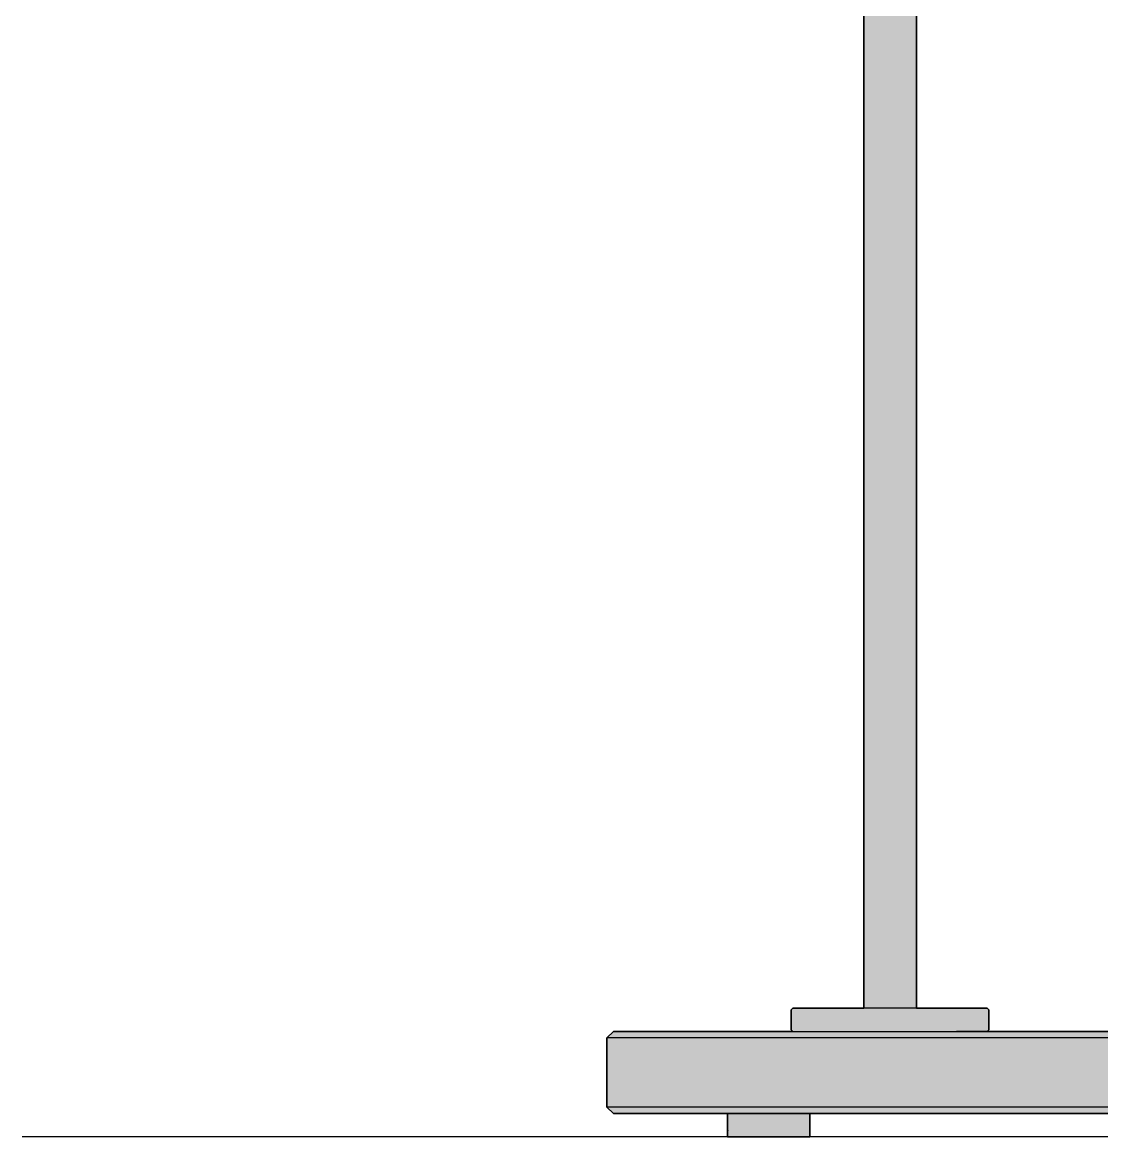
# Model space of a CAD drawing. Header units: millimetres. Extents: x 0 to 1263, y 0 to 1538.
# Drawn here: x 0 to 327.9, y 0 to 338.5 of the extents above; entities that cross this region are included whole.
import ezdxf

# ---------------------------------------------------------------- set-up
doc = ezdxf.new("R2010")
doc.units = ezdxf.units.MM
doc.layers.add('Blocks', color=7, linetype='Continuous')
doc.layers.add('Blocks$Fill', color=7, linetype='Continuous', true_color=0xffffff)
for name, color, linetype, lineweight, true_color in [('Blocks$Inner', 7, 'Continuous', 25, 0x007f00), ('Blocks$Outline', 7, 'Continuous', 35, 0xff3f3f), ('Groud', 7, 'Continuous', 25, 0x243775)]:
    doc.layers.add(name, color=color, linetype=linetype, lineweight=lineweight, true_color=true_color)

# ---------------------------------------------------------------- blocks, each defined once
blk = doc.blocks.new('Captain Flint Floor Lamp Side')
at = {"layer": 'Blocks$Fill'}
blk.add_hatch(color=256, dxfattribs=at).paths.add_polyline_path([(373.61, 1538), (255.61, 1538), (255.61, 787), (255.61, 39), (234.11, 39), (233.61, 38.5), (233.61, 35.5), (233.61, 32.5), (234.11, 32), (223.18, 32), (220.54, 32), (217.97, 32), (215.48, 32), (213.05, 32), (210.7, 32), (208.43, 32), (206.24, 32), (204.12, 32), (202.09, 32), (200.14, 32), (198.27, 32), (196.48, 32), (194.78, 32), (193.17, 32), (191.64, 32), (190.2, 32), (188.85, 32), (187.59, 32), (186.41, 32), (185.33, 32), (184.35, 32), (183.45, 32), (182.65, 32), (181.94, 32), (181.32, 32), (180.8, 32), (180.37, 32), (180.04, 32), (179.8, 32), (179.66, 32), (179.61, 32), (177.61, 30), (177.61, 9), (179.61, 7), (179.66, 7), (179.8, 7), (180.04, 7), (180.37, 7), (180.8, 7), (181.32, 7), (181.94, 7), (182.65, 7), (183.45, 7), (184.35, 7), (185.33, 7), (186.41, 7), (187.59, 7), (188.85, 7), (190.2, 7), (191.64, 7), (193.17, 7), (194.78, 7), (196.48, 7), (198.27, 7), (200.14, 7), (202.09, 7), (204.12, 7), (206.24, 7), (208.43, 7), (208.61, 7), (208.64, 7), (208.7, 7), (208.8, 7), (208.93, 7), (209.09, 7), (209.28, 7), (209.51, 7), (209.77, 7), (210.06, 7), (210.38, 7), (210.74, 7), (211.13, 7), (211.55, 7), (212, 7), (212.48, 7), (212.99, 7), (213.54, 7), (214.11, 7), (214.28, 7), (214.28, 2), (214.29, 2), (214.31, 2), (214.33, 2), (214.33, 1.9), (214.31, 1.9), (214.29, 1.9), (214.28, 1.9), (214.28, 0), (214.29, 0), (214.31, 0), (214.34, 0), (214.37, 0), (214.41, 0), (214.46, 0), (214.52, 0), (214.58, 0), (214.65, 0), (214.73, 0), (214.81, 0), (214.91, 0), (215.01, 0), (215.11, 0), (215.23, 0), (215.35, 0), (215.48, 0), (215.61, 0), (215.75, 0), (215.9, 0), (216.05, 0), (216.22, 0), (216.38, 0), (216.56, 0), (216.74, 0), (216.92, 0), (217.11, 0), (217.31, 0), (217.51, 0), (217.72, 0), (217.94, 0), (218.16, 0), (218.38, 0), (218.61, 0), (218.85, 0), (219.09, 0), (219.33, 0), (219.58, 0), (219.83, 0), (220.09, 0), (220.35, 0), (220.61, 0), (220.88, 0), (221.16, 0), (221.43, 0), (221.71, 0), (221.99, 0), (222.28, 0), (222.56, 0), (222.85, 0), (223.15, 0), (223.44, 0), (223.74, 0), (224.04, 0), (224.34, 0), (224.64, 0), (224.94, 0), (225.25, 0), (225.55, 0), (225.86, 0), (226.16, 0), (226.47, 0), (226.78, 0), (227.08, 0), (227.39, 0), (227.7, 0), (228, 0), (228.31, 0), (228.61, 0), (228.91, 0), (229.21, 0), (229.51, 0), (229.81, 0), (230.11, 0), (230.4, 0), (230.7, 0), (230.99, 0), (231.27, 0), (231.56, 0), (231.84, 0), (232.12, 0), (232.4, 0), (232.67, 0), (232.94, 0), (233.19, 0), (233.46, 0), (233.72, 0), (233.97, 0), (234.22, 0), (234.47, 0), (234.71, 0), (234.94, 0), (235.17, 0), (235.4, 0), (235.61, 0), (235.83, 0), (236.04, 0), (236.24, 0), (236.44, 0), (236.63, 0), (236.82, 0), (237, 0), (237.17, 0), (237.34, 0), (237.5, 0), (237.65, 0), (237.8, 0), (237.94, 0), (238.08, 0), (238.2, 0), (238.32, 0), (238.44, 0), (238.55, 0), (238.65, 0), (238.74, 0), (238.82, 0), (238.9, 0), (238.97, 0), (239.04, 0), (239.09, 0), (239.14, 0), (239.18, 0), (239.22, 0), (239.24, 0), (239.26, 0), (239.27, 0), (239.28, 0.95), (239.27, 1.9), (239.26, 1.9), (239.24, 1.9), (239.23, 1.9), (239.23, 2), (239.24, 2), (239.26, 2), (239.27, 2), (239.28, 4.5), (239.28, 7), (239.64, 7), (240.87, 7), (242.1, 7), (243.35, 7), (244.61, 7), (245.88, 7), (247.17, 7), (248.46, 7), (249.76, 7), (251.07, 7), (252.39, 7), (253.71, 7), (255.04, 7), (256.38, 7), (257.72, 7), (259.06, 7), (260.41, 7), (261.76, 7), (263.11, 7), (264.46, 7), (265.81, 7), (267.16, 7), (268.5, 7), (269.85, 7), (271.18, 7), (272.52, 7), (273.85, 7), (275.17, 7), (276.49, 7), (277.8, 7), (279.1, 7), (280.39, 7), (281.67, 7), (282.94, 7), (284.19, 7), (285.44, 7), (286.67, 7), (287.89, 7), (289.09, 7), (290.28, 7), (291.46, 7), (292.61, 7), (293.75, 7), (294.87, 7), (295.97, 7), (297.05, 7), (298.11, 7), (299.15, 7), (300.17, 7), (301.17, 7), (302.15, 7), (303.1, 7), (304.02, 7), (304.93, 7), (305.81, 7), (306.66, 7), (307.49, 7), (308.29, 7), (309.06, 7), (309.81, 7), (310.53, 7), (311.22, 7), (311.88, 7), (312.51, 7), (313.11, 7), (313.69, 7), (314.23, 7), (314.74, 7), (315.22, 7), (315.68, 7), (316.1, 7), (316.48, 7), (316.84, 7), (317.16, 7), (317.45, 7), (317.71, 7), (317.94, 7), (318.13, 7), (318.29, 7), (318.42, 7), (318.52, 7), (318.58, 7), (318.61, 7), (322.12, 7), (325.99, 7), (329.86, 7), (333.73, 7), (337.61, 7), (341.49, 7), (345.36, 7), (349.23, 7), (353.1, 7), (356.95, 7), (360.79, 7), (364.62, 7), (367.45, 7), (367.45, 2), (367.46, 2), (367.48, 2), (367.5, 2), (367.5, 1.9), (367.48, 1.9), (367.46, 1.9), (367.45, 1.9), (367.45, 0), (367.46, 0), (367.48, 0), (367.51, 0), (367.54, 0), (367.58, 0), (367.63, 0), (367.69, 0), (367.75, 0), (367.82, 0), (367.9, 0), (367.98, 0), (368.08, 0), (368.18, 0), (368.28, 0), (368.4, 0), (368.52, 0), (368.65, 0), (368.78, 0), (368.92, 0), (369.07, 0), (369.23, 0), (369.39, 0), (369.55, 0), (369.73, 0), (369.91, 0), (370.09, 0), (370.28, 0), (370.48, 0), (370.68, 0), (370.89, 0), (371.11, 0), (371.33, 0), (371.55, 0), (371.78, 0), (372.02, 0), (372.26, 0), (372.5, 0), (372.75, 0), (373, 0), (373.26, 0), (373.53, 0), (373.79, 0), (374.05, 0), (374.33, 0), (374.6, 0), (374.88, 0), (375.16, 0), (375.45, 0), (375.74, 0), (376.03, 0), (376.32, 0), (376.61, 0), (376.91, 0), (377.21, 0), (377.51, 0), (377.81, 0), (378.11, 0), (378.42, 0), (378.72, 0), (379.03, 0), (379.33, 0), (379.64, 0), (379.95, 0), (380.25, 0), (380.56, 0), (380.87, 0), (381.17, 0), (381.48, 0), (381.78, 0), (382.08, 0), (382.39, 0), (382.69, 0), (382.98, 0), (383.28, 0), (383.58, 0), (383.87, 0), (384.16, 0), (384.45, 0), (384.73, 0), (385.01, 0), (385.29, 0), (385.57, 0), (385.84, 0), (386.11, 0), (386.37, 0), (386.63, 0), (386.89, 0), (387.14, 0), (387.39, 0), (387.64, 0), (387.88, 0), (388.11, 0), (388.34, 0), (388.57, 0), (388.79, 0), (389, 0), (389.21, 0), (389.41, 0), (389.61, 0), (389.8, 0), (389.99, 0), (390.17, 0), (390.34, 0), (390.51, 0), (390.67, 0), (390.82, 0), (390.97, 0), (391.11, 0), (391.25, 0), (391.37, 0), (391.5, 0), (391.61, 0), (391.72, 0), (391.82, 0), (391.91, 0), (391.99, 0), (392.07, 0), (392.14, 0), (392.21, 0), (392.26, 0), (392.31, 0), (392.35, 0), (392.39, 0), (392.41, 0), (392.43, 0), (392.44, 0), (392.45, 0.95), (392.44, 1.9), (392.43, 1.9), (392.41, 1.9), (392.4, 1.9), (392.4, 2), (392.41, 2), (392.43, 2), (392.44, 2), (392.45, 4.5), (392.45, 7), (394.47, 7), (398.08, 7), (401.64, 7), (405.16, 7), (408.65, 7), (412.09, 7), (415.49, 7), (418.84, 7), (422.14, 7), (425.39, 7), (428.59, 7), (431.73, 7), (434.82, 7), (437.85, 7), (440.81, 7), (443.72, 7), (446.56, 7), (449.33, 7), (452.04, 7), (454.68, 7), (457.25, 7), (459.75, 7), (462.11, 7), (462.11, 2), (462.13, 2), (462.15, 2), (462.15, 2), (462.16, 1.9), (462.15, 1.9), (462.13, 1.9), (462.11, 1.9), (462.11, 0), (462.13, 0), (462.15, 0), (462.17, 0), (462.21, 0), (462.25, 0), (462.3, 0), (462.35, 0), (462.42, 0), (462.49, 0), (462.56, 0), (462.65, 0), (462.74, 0), (462.84, 0), (462.95, 0), (463.06, 0), (463.18, 0), (463.31, 0), (463.45, 0), (463.59, 0), (463.74, 0), (463.89, 0), (464.05, 0), (464.22, 0), (464.39, 0), (464.57, 0), (464.76, 0), (464.95, 0), (465.15, 0), (465.35, 0), (465.56, 0), (465.77, 0), (465.99, 0), (466.22, 0), (466.45, 0), (466.68, 0), (466.92, 0), (467.17, 0), (467.41, 0), (467.67, 0), (467.92, 0), (468.19, 0), (468.45, 0), (468.72, 0), (468.99, 0), (469.27, 0), (469.55, 0), (469.83, 0), (470.11, 0), (470.4, 0), (470.69, 0), (470.98, 0), (471.28, 0), (471.57, 0), (471.87, 0), (472.17, 0), (472.47, 0), (472.78, 0), (473.08, 0), (473.39, 0), (473.69, 0), (474, 0), (474.3, 0), (474.61, 0), (474.92, 0), (475.22, 0), (475.53, 0), (475.84, 0), (476.14, 0), (476.45, 0), (476.75, 0), (477.05, 0), (477.35, 0), (477.65, 0), (477.95, 0), (478.24, 0), (478.53, 0), (478.82, 0), (479.11, 0), (479.39, 0), (479.68, 0), (479.96, 0), (480.23, 0), (480.5, 0), (480.77, 0), (481.03, 0), (481.3, 0), (481.56, 0), (481.81, 0), (482.06, 0), (482.3, 0), (482.54, 0), (482.78, 0), (483.01, 0), (483.23, 0), (483.45, 0), (483.66, 0), (483.87, 0), (484.08, 0), (484.27, 0), (484.47, 0), (484.65, 0), (484.83, 0), (485, 0), (485.17, 0), (485.33, 0), (485.49, 0), (485.64, 0), (485.78, 0), (485.91, 0), (486.04, 0), (486.16, 0), (486.27, 0), (486.38, 0), (486.48, 0), (486.57, 0), (486.66, 0), (486.74, 0), (486.81, 0), (486.87, 0), (486.93, 0), (486.98, 0), (487.02, 0), (487.05, 0), (487.08, 0), (487.1, 0), (487.11, 0), (487.11, 0.95), (487.11, 1.9), (487.1, 1.9), (487.08, 1.9), (487.06, 1.9), (487.06, 2), (487.08, 2), (487.1, 2), (487.11, 2), (487.11, 4.5), (487.11, 7), (487.64, 7), (488.81, 7), (489.89, 7), (490.88, 7), (491.77, 7), (492.58, 7), (493.29, 7), (493.9, 7), (494.42, 7), (494.85, 7), (495.18, 7), (495.42, 7), (495.56, 7), (495.61, 7), (497.61, 9), (497.61, 19.5), (497.61, 30), (495.61, 32), (495.56, 32), (495.42, 32), (495.18, 32), (494.85, 32), (494.42, 32), (493.9, 32), (493.29, 32), (492.58, 32), (491.77, 32), (490.88, 32), (489.89, 32), (488.81, 32), (487.64, 32), (486.38, 32), (485.02, 32), (483.58, 32), (482.06, 32), (480.44, 32), (478.74, 32), (476.95, 32), (475.09, 32), (473.13, 32), (471.1, 32), (468.98, 32), (466.79, 32), (464.52, 32), (462.17, 32), (459.75, 32), (457.25, 32), (454.68, 32), (452.04, 32), (449.33, 32), (446.56, 32), (443.72, 32), (440.81, 32), (437.85, 32), (434.82, 32), (431.73, 32), (428.59, 32), (425.39, 32), (422.14, 32), (418.84, 32), (415.49, 32), (412.09, 32), (408.65, 32), (405.16, 32), (401.64, 32), (398.08, 32), (394.47, 32), (390.84, 32), (387.17, 32), (383.48, 32), (379.75, 32), (376, 32), (372.23, 32), (368.44, 32), (364.62, 32), (360.79, 32), (356.95, 32), (353.1, 32), (349.23, 32), (345.36, 32), (341.49, 32), (337.61, 32), (333.73, 32), (329.86, 32), (325.99, 32), (322.12, 32), (318.27, 32), (314.43, 32), (310.6, 32), (306.79, 32), (302.99, 32), (299.22, 32), (295.47, 32), (293.11, 32), (293.61, 32.5), (293.61, 38.5), (293.11, 39), (293.1, 39), (271.61, 39), (271.61, 1522), (373.61, 1522), (402.25, 1522), (306.94, 1363.38), (306.84, 1363.14), (306.8, 1362.88), (306.83, 1362.62), (306.92, 1362.38), (307.08, 1362.17), (307.28, 1362.01), (307.52, 1361.9), (307.77, 1361.86), (307.79, 1361.86), (307.81, 1361.86), (307.86, 1361.86), (307.95, 1361.86), (308.07, 1361.86), (308.23, 1361.86), (308.42, 1361.86), (308.64, 1361.86), (308.91, 1361.86), (309.2, 1361.86), (309.53, 1361.86), (309.9, 1361.86), (310.3, 1361.86), (310.74, 1361.86), (311.21, 1361.86), (311.71, 1361.86), (312.25, 1361.86), (312.82, 1361.86), (313.42, 1361.86), (314.06, 1361.86), (314.73, 1361.86), (315.44, 1361.86), (316.17, 1361.86), (316.94, 1361.86), (317.74, 1361.86), (318.58, 1361.86), (319.44, 1361.86), (320.34, 1361.86), (321.27, 1361.86), (322.22, 1361.86), (323.21, 1361.86), (324.23, 1361.86), (325.28, 1361.86), (326.36, 1361.86), (327.46, 1361.86), (328.6, 1361.86), (329.76, 1361.86), (330.95, 1361.86), (332.17, 1361.86), (333.41, 1361.86), (334.69, 1361.86), (335.98, 1361.86), (337.31, 1361.86), (338.66, 1361.86), (340.03, 1361.86), (341.43, 1361.86), (342.85, 1361.86), (344.29, 1361.86), (345.76, 1361.86), (347.25, 1361.86), (348.76, 1361.86), (350.3, 1361.86), (351.85, 1361.86), (353.42, 1361.86), (355.02, 1361.86), (356.63, 1361.86), (358.26, 1361.86), (359.91, 1361.86), (361.58, 1361.86), (363.82, 1361.86), (366.09, 1361.86), (368.38, 1361.86), (370.7, 1361.86), (373.05, 1361.86), (375.42, 1361.86), (377.81, 1361.86), (380.22, 1361.86), (382.65, 1361.86), (385.09, 1361.86), (387.56, 1361.86), (390.03, 1361.86), (392.52, 1361.86), (395.02, 1361.86), (397.53, 1361.86), (400.05, 1361.86), (402.57, 1361.86), (405.1, 1361.86), (407.63, 1361.86), (410.17, 1361.86), (412.7, 1361.86), (415.24, 1361.86), (417.77, 1361.86), (420.3, 1361.86), (422.82, 1361.86), (425.34, 1361.86), (427.84, 1361.86), (430.34, 1361.86), (432.83, 1361.86), (435.3, 1361.86), (437.76, 1361.86), (440.2, 1361.86), (442.62, 1361.86), (445.03, 1361.86), (447.41, 1361.86), (449.78, 1361.86), (452.12, 1361.86), (454.43, 1361.86), (456.72, 1361.86), (458.98, 1361.86), (460.64, 1361.86), (462.85, 1361.86), (465.03, 1361.86), (467.18, 1361.86), (469.29, 1361.86), (471.37, 1361.86), (473.41, 1361.86), (475.42, 1361.86), (477.38, 1361.86), (479.31, 1361.86), (481.19, 1361.86), (483.03, 1361.86), (484.83, 1361.86), (486.59, 1361.86), (488.29, 1361.86), (489.96, 1361.86), (491.57, 1361.86), (493.14, 1361.86), (494.65, 1361.86), (496.12, 1361.86), (497.54, 1361.86), (498.9, 1361.86), (500.21, 1361.86), (501.47, 1361.86), (502.67, 1361.86), (503.82, 1361.86), (504.91, 1361.86), (505.94, 1361.86), (506.92, 1361.86), (507.84, 1361.86), (508.7, 1361.86), (509.51, 1361.86), (510.25, 1361.86), (510.93, 1361.86), (511.56, 1361.86), (512.12, 1361.86), (512.62, 1361.86), (513.06, 1361.86), (513.44, 1361.86), (513.76, 1361.86), (514.02, 1361.86), (514.21, 1361.86), (514.35, 1361.86), (514.42, 1361.86), (514.68, 1361.89), (514.93, 1362), (515.14, 1362.16), (515.29, 1362.37), (515.39, 1362.61), (515.42, 1362.87), (515.39, 1363.13), (515.28, 1363.38), (466.52, 1444.52), (419.97, 1522), (550.61, 1522), (550.61, 1522.04), (550.61, 1522.15), (550.61, 1522.34), (550.61, 1522.61), (550.61, 1522.94), (550.61, 1523.35), (550.61, 1523.82), (550.61, 1524.34), (550.61, 1524.92), (550.61, 1525.56), (550.61, 1526.23), (550.61, 1526.94), (550.61, 1527.68), (550.61, 1528.44), (550.61, 1529.22), (550.61, 1530), (550.61, 1530.78), (550.61, 1531.56), (550.61, 1532.32), (550.61, 1533.06), (550.61, 1533.77), (550.61, 1534.44), (550.61, 1535.08), (550.61, 1535.66), (550.61, 1536.18), (550.61, 1536.65), (550.61, 1537.06), (550.61, 1537.39), (550.61, 1537.66), (550.61, 1537.85), (550.61, 1537.96), (550.61, 1538)], flags=0)
at = {"layer": 'Blocks$Inner'}
for p, q in [((271.61, 39), (271.61, 1522)), ((255.61, 787), (255.61, 39)), ((177.61, 30), (179.61, 32)), ((179.61, 32), (179.66, 32)), ((179.66, 32), (179.8, 32)), ((179.8, 32), (180.04, 32)), ((180.04, 32), (180.37, 32)), ((180.37, 32), (180.8, 32)), ((180.8, 32), (181.32, 32)), ((181.32, 32), (181.94, 32)), ((181.94, 32), (182.65, 32)), ((182.65, 32), (183.45, 32)), ((183.45, 32), (184.35, 32)), ((184.35, 32), (185.33, 32)), ((185.33, 32), (186.41, 32)), ((186.41, 32), (187.59, 32)), ((187.59, 32), (188.85, 32)), ((188.85, 32), (190.2, 32)), ((190.2, 32), (191.64, 32)), ((191.64, 32), (193.17, 32)), ((193.17, 32), (194.78, 32)), ((194.78, 32), (196.48, 32)), ((196.48, 32), (198.27, 32)), ((198.27, 32), (200.14, 32)), ((200.14, 32), (202.09, 32)), ((202.09, 32), (204.12, 32)), ((204.12, 32), (206.24, 32)), ((206.24, 32), (208.43, 32)), ((208.43, 32), (210.7, 32)), ((210.7, 32), (213.05, 32)), ((213.05, 32), (215.48, 32)), ((215.48, 32), (217.97, 32)), ((217.97, 32), (220.54, 32)), ((220.54, 32), (223.18, 32)), ((234.11, 32), (234.12, 32)), ((234.12, 32), (234.15, 32)), ((234.15, 32), (234.19, 32)), ((234.19, 32), (234.25, 32)), ((234.25, 32), (234.33, 32)), ((234.33, 32), (234.43, 32)), ((234.43, 32), (234.55, 32)), ((234.55, 32), (234.68, 32)), ((234.68, 32), (234.83, 32)), ((234.83, 32), (235, 32)), ((235, 32), (235.18, 32)), ((235.18, 32), (235.38, 32)), ((235.38, 32), (235.6, 32)), ((235.6, 32), (235.84, 32)), ((235.84, 32), (236.09, 32)), ((236.09, 32), (236.36, 32)), ((236.36, 32), (236.64, 32)), ((236.64, 32), (236.94, 32)), ((236.94, 32), (237.26, 32)), ((237.26, 32), (237.59, 32)), ((237.59, 32), (237.94, 32)), ((237.94, 32), (238.31, 32)), ((238.31, 32), (238.69, 32)), ((238.69, 32), (239.08, 32)), ((239.08, 32), (239.49, 32)), ((239.49, 32), (239.92, 32)), ((239.92, 32), (240.36, 32)), ((240.36, 32), (240.81, 32)), ((240.81, 32), (241.27, 32)), ((241.27, 32), (241.75, 32)), ((241.75, 32), (242.25, 32)), ((242.25, 32), (242.75, 32)), ((242.75, 32), (243.27, 32)), ((243.27, 32), (243.41, 32)), ((289.19, 32), (288.91, 32)), ((288.91, 32), (289, 32)), ((289, 32), (289.1, 32)), ((289.1, 32), (289.19, 32)), ((289.29, 32), (289.19, 32)), ((289.19, 32), (289.28, 32)), ((289.28, 32), (289.63, 32)), ((289.38, 32), (289.29, 32)), ((289.47, 32), (289.38, 32)), ((289.55, 32), (289.47, 32)), ((289.64, 32), (289.55, 32)), ((289.63, 32), (289.96, 32)), ((289.72, 32), (289.64, 32)), ((289.8, 32), (289.72, 32)), ((289.88, 32), (289.8, 32)), ((289.95, 32), (289.88, 32)), ((290.03, 32), (289.95, 32)), ((289.96, 32), (290.28, 32)), ((290.09, 32), (290.03, 32)), ((290.16, 32), (290.09, 32)), ((290.22, 32), (290.16, 32)), ((290.27, 32), (290.22, 32)), ((290.33, 32), (290.27, 32)), ((290.28, 32), (290.57, 32)), ((290.38, 32), (290.33, 32)), ((290.42, 32), (290.38, 32)), ((290.46, 32), (290.42, 32)), ((290.49, 32), (290.46, 32)), ((290.53, 32), (290.49, 32)), ((290.55, 32), (290.53, 32)), ((290.57, 32), (290.55, 32)), ((290.59, 32), (290.57, 32)), ((290.57, 32), (290.58, 32)), ((290.58, 32), (290.87, 32)), ((290.6, 32), (290.59, 32)), ((290.61, 32), (290.6, 32)), ((291.75, 32), (290.61, 32)), ((290.61, 32), (290.61, 32)), ((290.87, 32), (291.13, 32)), ((291.13, 32), (291.39, 32)), ((291.39, 32), (291.62, 32)), ((291.62, 32), (291.84, 32)), ((295.47, 32), (291.75, 32)), ((291.84, 32), (292.04, 32)), ((292.04, 32), (292.23, 32)), ((292.23, 32), (292.39, 32)), ((292.39, 32), (292.54, 32)), ((292.54, 32), (292.68, 32)), ((292.68, 32), (292.79, 32)), ((292.79, 32), (292.89, 32)), ((292.89, 32), (292.97, 32)), ((292.97, 32), (293.03, 32)), ((293.03, 32), (293.08, 32)), ((293.08, 32), (293.1, 32)), ((293.1, 32), (293.11, 32)), ((299.22, 32), (295.47, 32)), ((302.99, 32), (299.22, 32)), ((306.79, 32), (302.99, 32)), ((310.6, 32), (306.79, 32)), ((314.43, 32), (310.6, 32)), ((318.27, 32), (314.43, 32)), ((322.12, 32), (318.27, 32)), ((325.99, 32), (322.12, 32)), ((329.86, 32), (325.99, 32)), ((177.61, 30), (177.61, 9)), ((497.61, 30), (177.61, 30)), ((177.61, 9), (179.61, 7)), ((179.61, 7), (179.66, 7)), ((179.66, 7), (179.8, 7)), ((179.8, 7), (180.04, 7)), ((180.04, 7), (180.37, 7)), ((180.37, 7), (180.8, 7)), ((180.8, 7), (181.32, 7)), ((181.32, 7), (181.94, 7)), ((181.94, 7), (182.65, 7)), ((182.65, 7), (183.45, 7)), ((183.45, 7), (184.35, 7)), ((184.35, 7), (185.33, 7)), ((185.33, 7), (186.41, 7)), ((186.41, 7), (187.59, 7)), ((187.59, 7), (188.85, 7)), ((188.85, 7), (190.2, 7)), ((190.2, 7), (191.64, 7)), ((191.64, 7), (193.17, 7)), ((193.17, 7), (194.78, 7)), ((194.78, 7), (196.48, 7)), ((196.48, 7), (198.27, 7)), ((198.27, 7), (200.14, 7)), ((200.14, 7), (202.09, 7)), ((202.09, 7), (204.12, 7)), ((204.12, 7), (206.24, 7)), ((206.24, 7), (208.43, 7)), ((208.43, 7), (208.61, 7)), ((208.61, 7), (208.64, 7)), ((208.64, 7), (208.7, 7)), ((208.7, 7), (208.8, 7)), ((208.8, 7), (208.93, 7)), ((208.93, 7), (209.09, 7)), ((209.09, 7), (209.28, 7)), ((209.28, 7), (209.51, 7)), ((209.51, 7), (209.77, 7)), ((209.77, 7), (210.06, 7)), ((210.06, 7), (210.38, 7)), ((210.38, 7), (210.74, 7)), ((210.74, 7), (211.13, 7)), ((211.13, 7), (211.55, 7)), ((211.55, 7), (212, 7)), ((212, 7), (212.48, 7)), ((212.48, 7), (212.99, 7)), ((212.99, 7), (213.54, 7)), ((213.54, 7), (214.11, 7)), ((214.11, 7), (214.71, 7)), ((214.29, 7), (214.28, 7)), ((214.28, 7), (214.28, 7)), ((214.28, 7), (214.28, 2)), ((214.31, 7), (214.29, 7)), ((214.34, 7), (214.31, 7)), ((214.37, 7), (214.34, 7)), ((214.41, 7), (214.37, 7)), ((214.46, 7), (214.41, 7)), ((214.52, 7), (214.46, 7)), ((214.58, 7), (214.52, 7)), ((214.65, 7), (214.58, 7)), ((214.73, 7), (214.65, 7)), ((214.71, 7), (215.34, 7)), ((214.81, 7), (214.73, 7)), ((214.91, 7), (214.81, 7)), ((215.01, 7), (214.91, 7)), ((215.11, 7), (215.01, 7)), ((215.23, 7), (215.11, 7)), ((215.35, 7), (215.23, 7)), ((215.34, 7), (215.51, 7)), ((215.48, 7), (215.35, 7)), ((215.61, 7), (215.48, 7)), ((215.51, 7), (216.18, 7)), ((215.75, 7), (215.61, 7)), ((215.9, 7), (215.75, 7)), ((216.05, 7), (215.9, 7)), ((216.22, 7), (216.05, 7)), ((216.18, 7), (216.88, 7)), ((216.38, 7), (216.22, 7)), ((216.56, 7), (216.38, 7)), ((216.74, 7), (216.56, 7)), ((216.92, 7), (216.74, 7)), ((216.88, 7), (217.6, 7)), ((217.11, 7), (216.92, 7)), ((217.31, 7), (217.11, 7)), ((217.51, 7), (217.31, 7)), ((217.72, 7), (217.51, 7)), ((217.6, 7), (218.36, 7)), ((217.94, 7), (217.72, 7)), ((218.16, 7), (217.94, 7)), ((218.38, 7), (218.16, 7)), ((218.36, 7), (219.14, 7)), ((218.61, 7), (218.38, 7)), ((218.85, 7), (218.61, 7)), ((219.09, 7), (218.85, 7)), ((219.33, 7), (219.09, 7)), ((219.14, 7), (219.95, 7)), ((219.58, 7), (219.33, 7)), ((219.83, 7), (219.58, 7)), ((220.09, 7), (219.83, 7)), ((219.95, 7), (220.78, 7)), ((220.35, 7), (220.09, 7)), ((220.61, 7), (220.35, 7)), ((220.88, 7), (220.61, 7)), ((220.78, 7), (221.64, 7)), ((221.16, 7), (220.88, 7)), ((221.43, 7), (221.16, 7)), ((221.71, 7), (221.43, 7)), ((221.64, 7), (222.52, 7)), ((221.99, 7), (221.71, 7)), ((222.28, 7), (221.99, 7)), ((222.56, 7), (222.28, 7)), ((222.52, 7), (223.43, 7)), ((222.85, 7), (222.56, 7)), ((223.15, 7), (222.85, 7)), ((223.44, 7), (223.15, 7)), ((223.43, 7), (224.37, 7)), ((223.74, 7), (223.44, 7)), ((224.04, 7), (223.74, 7)), ((224.34, 7), (224.04, 7)), ((224.64, 7), (224.34, 7)), ((224.37, 7), (225.32, 7)), ((224.94, 7), (224.64, 7)), ((225.25, 7), (224.94, 7)), ((225.55, 7), (225.25, 7)), ((225.32, 7), (226.31, 7)), ((225.86, 7), (225.55, 7)), ((226.16, 7), (225.86, 7)), ((226.47, 7), (226.16, 7)), ((226.31, 7), (227.31, 7)), ((226.78, 7), (226.47, 7)), ((227.08, 7), (226.78, 7)), ((227.39, 7), (227.08, 7)), ((227.31, 7), (228.33, 7)), ((227.7, 7), (227.39, 7)), ((228, 7), (227.7, 7)), ((228.31, 7), (228, 7)), ((228.61, 7), (228.31, 7)), ((228.33, 7), (229.38, 7)), ((228.91, 7), (228.61, 7)), ((229.21, 7), (228.91, 7)), ((229.51, 7), (229.21, 7)), ((229.38, 7), (230.45, 7)), ((229.81, 7), (229.51, 7)), ((230.11, 7), (229.81, 7)), ((230.4, 7), (230.11, 7)), ((230.7, 7), (230.4, 7)), ((230.45, 7), (231.53, 7)), ((230.99, 7), (230.7, 7)), ((231.27, 7), (230.99, 7)), ((231.56, 7), (231.27, 7)), ((231.53, 7), (232.64, 7)), ((231.84, 7), (231.56, 7)), ((232.12, 7), (231.84, 7)), ((232.4, 7), (232.12, 7)), ((232.67, 7), (232.4, 7)), ((232.64, 7), (233.76, 7)), ((232.94, 7), (232.67, 7)), ((233.19, 7), (232.94, 7)), ((233.46, 7), (233.19, 7)), ((233.72, 7), (233.46, 7)), ((233.97, 7), (233.72, 7)), ((233.76, 7), (234.91, 7)), ((234.22, 7), (233.97, 7)), ((234.47, 7), (234.22, 7)), ((234.71, 7), (234.47, 7)), ((234.94, 7), (234.71, 7)), ((234.91, 7), (236.07, 7)), ((235.17, 7), (234.94, 7)), ((235.4, 7), (235.17, 7)), ((235.61, 7), (235.4, 7)), ((235.83, 7), (235.61, 7)), ((236.04, 7), (235.83, 7)), ((236.24, 7), (236.04, 7)), ((236.07, 7), (237.24, 7)), ((236.44, 7), (236.24, 7)), ((236.63, 7), (236.44, 7)), ((236.82, 7), (236.63, 7)), ((237, 7), (236.82, 7)), ((237.17, 7), (237, 7)), ((237.34, 7), (237.17, 7)), ((237.24, 7), (238.44, 7)), ((237.5, 7), (237.34, 7)), ((237.65, 7), (237.5, 7)), ((237.8, 7), (237.65, 7)), ((237.94, 7), (237.8, 7)), ((238.08, 7), (237.94, 7)), ((238.2, 7), (238.08, 7)), ((238.32, 7), (238.2, 7)), ((238.44, 7), (238.32, 7)), ((238.44, 7), (239.64, 7)), ((238.55, 7), (238.44, 7)), ((238.65, 7), (238.55, 7)), ((238.74, 7), (238.65, 7)), ((238.82, 7), (238.74, 7)), ((238.9, 7), (238.82, 7)), ((238.97, 7), (238.9, 7)), ((239.04, 7), (238.97, 7)), ((239.09, 7), (239.04, 7)), ((239.14, 7), (239.09, 7)), ((239.18, 7), (239.14, 7)), ((239.22, 7), (239.18, 7)), ((239.24, 7), (239.22, 7)), ((239.26, 7), (239.24, 7)), ((239.27, 7), (239.26, 7)), ((239.28, 7), (239.27, 7)), ((239.28, 4.5), (239.28, 7)), ((239.64, 7), (240.87, 7)), ((240.87, 7), (242.1, 7)), ((242.1, 7), (243.35, 7)), ((243.35, 7), (244.61, 7)), ((244.61, 7), (245.88, 7)), ((245.88, 7), (247.17, 7)), ((247.17, 7), (248.46, 7)), ((248.46, 7), (249.76, 7)), ((249.76, 7), (251.07, 7)), ((251.07, 7), (252.39, 7)), ((252.39, 7), (253.71, 7)), ((253.71, 7), (255.04, 7)), ((255.04, 7), (256.38, 7)), ((256.38, 7), (257.72, 7)), ((257.72, 7), (259.06, 7)), ((259.06, 7), (260.41, 7)), ((260.41, 7), (261.76, 7)), ((261.76, 7), (263.11, 7)), ((263.11, 7), (264.46, 7)), ((264.46, 7), (265.81, 7)), ((265.81, 7), (267.16, 7)), ((267.16, 7), (268.5, 7)), ((268.5, 7), (269.85, 7)), ((269.85, 7), (271.18, 7)), ((271.18, 7), (272.52, 7)), ((272.52, 7), (273.85, 7)), ((273.85, 7), (275.17, 7)), ((275.17, 7), (276.49, 7)), ((276.49, 7), (277.8, 7)), ((277.8, 7), (279.1, 7)), ((279.1, 7), (280.39, 7)), ((280.39, 7), (281.67, 7)), ((281.67, 7), (282.94, 7)), ((282.94, 7), (284.19, 7)), ((284.19, 7), (285.44, 7)), ((285.44, 7), (286.67, 7)), ((286.67, 7), (287.89, 7)), ((287.89, 7), (289.09, 7)), ((289.09, 7), (290.28, 7)), ((290.28, 7), (291.46, 7)), ((291.46, 7), (292.61, 7)), ((292.61, 7), (293.75, 7)), ((293.75, 7), (294.87, 7)), ((294.87, 7), (295.97, 7)), ((295.97, 7), (297.05, 7)), ((297.05, 7), (298.11, 7)), ((298.11, 7), (299.15, 7)), ((299.15, 7), (300.17, 7)), ((300.17, 7), (301.17, 7)), ((301.17, 7), (302.15, 7)), ((302.15, 7), (303.1, 7)), ((303.1, 7), (304.02, 7)), ((304.02, 7), (304.93, 7)), ((304.93, 7), (305.81, 7)), ((305.81, 7), (306.66, 7)), ((306.66, 7), (307.49, 7)), ((307.49, 7), (308.29, 7)), ((308.29, 7), (309.06, 7)), ((309.06, 7), (309.81, 7)), ((309.81, 7), (310.53, 7)), ((310.53, 7), (311.22, 7)), ((311.22, 7), (311.88, 7)), ((311.88, 7), (312.51, 7)), ((312.51, 7), (313.11, 7)), ((313.11, 7), (313.69, 7)), ((313.69, 7), (314.23, 7)), ((314.23, 7), (314.74, 7)), ((314.74, 7), (315.22, 7)), ((315.22, 7), (315.68, 7)), ((315.68, 7), (316.1, 7)), ((316.1, 7), (316.48, 7)), ((316.48, 7), (316.84, 7)), ((316.84, 7), (317.16, 7)), ((317.16, 7), (317.45, 7)), ((317.45, 7), (317.71, 7)), ((317.71, 7), (317.94, 7)), ((317.94, 7), (318.13, 7)), ((318.13, 7), (318.29, 7)), ((318.29, 7), (318.42, 7)), ((318.42, 7), (318.52, 7)), ((318.52, 7), (318.58, 7)), ((318.58, 7), (318.61, 7)), ((318.61, 7), (322.12, 7)), ((322.12, 7), (325.99, 7)), ((325.99, 7), (329.86, 7)), ((239.28, 2), (239.28, 4.5)), ((214.28, 2), (214.28, 2)), ((214.28, 2), (214.29, 2)), ((214.29, 1.9), (214.28, 1.9)), ((214.28, 1.9), (214.28, 1.9)), ((214.28, 1.9), (214.28, 0)), ((214.28, 0), (214.28, 0)), ((214.28, 0), (214.29, 0)), ((214.29, 2), (214.31, 2)), ((214.31, 1.9), (214.29, 1.9)), ((214.29, 0), (214.31, 0)), ((214.31, 2), (214.33, 2)), ((214.33, 1.9), (214.31, 1.9)), ((214.31, 0), (214.34, 0)), ((214.33, 2), (214.33, 1.9)), ((214.34, 0), (214.37, 0)), ((214.37, 0), (214.41, 0)), ((214.41, 0), (214.46, 0)), ((214.46, 0), (214.52, 0)), ((214.52, 0), (214.58, 0)), ((214.58, 0), (214.65, 0)), ((214.65, 0), (214.73, 0)), ((214.73, 0), (214.81, 0)), ((214.81, 0), (214.91, 0)), ((214.91, 0), (215.01, 0)), ((215.01, 0), (215.11, 0)), ((215.11, 0), (215.23, 0)), ((215.23, 0), (215.35, 0)), ((215.35, 0), (215.48, 0)), ((215.48, 0), (215.61, 0)), ((215.61, 0), (215.75, 0)), ((215.75, 0), (215.9, 0)), ((215.9, 0), (216.05, 0)), ((216.05, 0), (216.22, 0)), ((216.22, 0), (216.38, 0)), ((216.38, 0), (216.56, 0)), ((216.56, 0), (216.74, 0)), ((216.74, 0), (216.92, 0)), ((216.92, 0), (217.11, 0)), ((217.11, 0), (217.31, 0)), ((217.31, 0), (217.51, 0)), ((217.51, 0), (217.72, 0)), ((217.72, 0), (217.94, 0)), ((217.94, 0), (218.16, 0)), ((218.16, 0), (218.38, 0)), ((218.38, 0), (218.61, 0)), ((218.61, 0), (218.85, 0)), ((218.85, 0), (219.09, 0)), ((219.09, 0), (219.33, 0)), ((219.33, 0), (219.58, 0)), ((219.58, 0), (219.83, 0)), ((219.83, 0), (220.09, 0)), ((220.09, 0), (220.35, 0)), ((220.35, 0), (220.61, 0)), ((220.61, 0), (220.88, 0)), ((220.88, 0), (221.16, 0)), ((221.16, 0), (221.43, 0)), ((221.43, 0), (221.71, 0)), ((221.71, 0), (221.99, 0)), ((221.99, 0), (222.28, 0)), ((222.28, 0), (222.56, 0)), ((222.56, 0), (222.85, 0)), ((222.85, 0), (223.15, 0)), ((223.15, 0), (223.44, 0)), ((223.44, 0), (223.74, 0)), ((223.74, 0), (224.04, 0)), ((224.04, 0), (224.34, 0)), ((224.34, 0), (224.64, 0)), ((224.64, 0), (224.94, 0)), ((224.94, 0), (225.25, 0)), ((225.25, 0), (225.55, 0)), ((225.55, 0), (225.86, 0)), ((225.86, 0), (226.16, 0)), ((226.16, 0), (226.47, 0)), ((226.47, 0), (226.78, 0)), ((226.78, 0), (227.08, 0)), ((227.08, 0), (227.39, 0)), ((227.39, 0), (227.7, 0)), ((227.7, 0), (228, 0)), ((228, 0), (228.31, 0)), ((228.31, 0), (228.61, 0)), ((228.61, 0), (228.91, 0)), ((228.91, 0), (229.21, 0)), ((229.21, 0), (229.51, 0)), ((229.51, 0), (229.81, 0)), ((229.81, 0), (230.11, 0)), ((230.11, 0), (230.4, 0)), ((230.4, 0), (230.7, 0)), ((230.7, 0), (230.99, 0)), ((230.99, 0), (231.27, 0)), ((231.27, 0), (231.56, 0)), ((231.56, 0), (231.84, 0)), ((231.84, 0), (232.12, 0)), ((232.12, 0), (232.4, 0)), ((232.4, 0), (232.67, 0)), ((232.67, 0), (232.94, 0)), ((232.94, 0), (233.19, 0)), ((233.19, 0), (233.46, 0)), ((233.46, 0), (233.72, 0)), ((233.72, 0), (233.97, 0)), ((233.97, 0), (234.22, 0)), ((234.22, 0), (234.47, 0)), ((234.47, 0), (234.71, 0)), ((234.71, 0), (234.94, 0)), ((234.94, 0), (235.17, 0)), ((235.17, 0), (235.4, 0)), ((235.4, 0), (235.61, 0)), ((235.61, 0), (235.83, 0)), ((235.83, 0), (236.04, 0)), ((236.04, 0), (236.24, 0)), ((236.24, 0), (236.44, 0)), ((236.44, 0), (236.63, 0)), ((236.63, 0), (236.82, 0)), ((236.82, 0), (237, 0)), ((237, 0), (237.17, 0)), ((237.17, 0), (237.34, 0)), ((237.34, 0), (237.5, 0)), ((237.5, 0), (237.65, 0)), ((237.65, 0), (237.8, 0)), ((237.8, 0), (237.94, 0)), ((237.94, 0), (238.08, 0)), ((238.08, 0), (238.2, 0)), ((238.2, 0), (238.32, 0)), ((238.32, 0), (238.44, 0)), ((238.44, 0), (238.55, 0)), ((238.55, 0), (238.65, 0)), ((238.65, 0), (238.74, 0)), ((238.74, 0), (238.82, 0)), ((238.82, 0), (238.9, 0)), ((238.9, 0), (238.97, 0)), ((238.97, 0), (239.04, 0)), ((239.04, 0), (239.09, 0)), ((239.09, 0), (239.14, 0)), ((239.14, 0), (239.18, 0)), ((239.18, 0), (239.22, 0)), ((239.22, 0), (239.24, 0)), ((239.23, 1.9), (239.23, 2)), ((239.23, 2), (239.24, 2)), ((239.24, 1.9), (239.23, 1.9)), ((239.24, 2), (239.26, 2)), ((239.26, 1.9), (239.24, 1.9)), ((239.24, 0), (239.26, 0)), ((239.26, 2), (239.27, 2)), ((239.27, 1.9), (239.26, 1.9)), ((239.26, 0), (239.27, 0)), ((239.27, 2), (239.28, 2)), ((239.28, 1.9), (239.27, 1.9)), ((239.27, 0), (239.28, 0)), ((239.28, 0.95), (239.28, 1.9)), ((239.28, 0), (239.28, 0.95))]:
    blk.add_line(p, q, dxfattribs=at)
for points in [[(293.11, 32), (293.61, 32.5), (293.61, 38.5), (293.11, 39), (293.1, 39), (293.08, 39), (293.03, 39), (292.97, 39), (292.89, 39), (292.79, 39), (292.68, 39), (292.54, 39), (292.39, 39), (292.23, 39), (292.04, 39), (291.84, 39), (291.62, 39), (291.39, 39), (291.13, 39), (290.87, 39), (290.58, 39), (290.28, 39), (289.96, 39), (289.63, 39), (289.28, 39), (288.91, 39), (288.53, 39), (288.14, 39), (287.73, 39), (287.31, 39), (286.87, 39), (286.42, 39), (285.95, 39), (285.47, 39), (284.98, 39), (284.47, 39), (283.95, 39), (283.42, 39), (282.88, 39), (282.33, 39), (281.76, 39), (281.18, 39), (280.6, 39), (280, 39), (279.39, 39), (278.78, 39), (278.15, 39), (277.52, 39), (276.87, 39), (276.22, 39), (275.57, 39), (274.9, 39), (274.23, 39), (273.55, 39), (272.86, 39), (272.17, 39), (272.06, 39), (272.05, 39), (272.04, 39), (272.03, 39), (272.01, 39), (271.98, 39), (271.95, 39), (271.91, 39), (271.87, 39), (271.83, 39), (271.78, 39), (271.72, 39), (271.66, 39), (271.59, 39), (271.52, 39), (271.45, 39), (271.37, 39), (271.28, 39), (271.19, 39), (271.1, 39), (271, 39), (270.9, 39), (270.79, 39), (270.68, 39), (270.56, 39), (270.44, 39), (270.32, 39), (270.19, 39), (270.06, 39), (269.92, 39), (269.78, 39), (269.64, 39), (269.49, 39), (269.34, 39), (269.19, 39), (269.03, 39), (268.87, 39), (268.71, 39), (268.54, 39), (268.37, 39), (268.2, 39), (268.02, 39), (267.84, 39), (267.66, 39), (267.48, 39), (267.29, 39), (267.11, 39), (266.92, 39), (266.72, 39), (266.53, 39), (266.34, 39), (266.14, 39), (265.94, 39), (265.74, 39), (265.54, 39), (265.34, 39), (265.13, 39), (264.93, 39), (264.72, 39), (264.52, 39), (264.31, 39), (264.1, 39), (263.9, 39), (263.69, 39), (263.48, 39), (263.27, 39), (263.07, 39), (262.86, 39), (262.65, 39), (262.45, 39), (262.24, 39), (262.04, 39), (261.84, 39), (261.63, 39), (261.43, 39), (261.23, 39), (261.03, 39), (260.84, 39), (260.64, 39), (260.45, 39), (260.26, 39), (260.07, 39), (259.88, 39), (259.7, 39), (259.51, 39), (259.33, 39), (259.16, 39), (258.98, 39), (258.81, 39), (258.64, 39), (258.47, 39), (258.31, 39), (258.15, 39), (257.99, 39), (257.84, 39), (257.69, 39), (257.54, 39), (257.4, 39), (257.26, 39), (257.13, 39), (257, 39), (256.87, 39), (256.75, 39), (256.63, 39), (256.51, 39), (256.4, 39), (256.3, 39), (256.2, 39), (256.1, 39), (256.01, 39), (255.92, 39), (255.83, 39), (255.76, 39), (255.68, 39), (255.61, 39), (255.55, 39), (255.49, 39), (255.43, 39), (255.38, 39), (255.34, 39), (255.3, 39), (255.26, 39), (255.23, 39), (255.21, 39), (255.19, 39), (255.18, 39), (255.17, 39), (255.16, 39), (255.05, 39), (254.36, 39), (253.67, 39), (252.99, 39), (252.32, 39), (251.66, 39), (251, 39), (250.35, 39), (249.71, 39), (249.07, 39), (248.45, 39), (247.83, 39), (247.22, 39), (246.62, 39), (246.04, 39), (245.46, 39), (244.9, 39), (244.34, 39), (243.8, 39), (243.27, 39), (242.75, 39), (242.25, 39), (241.75, 39), (241.27, 39), (240.81, 39), (240.36, 39), (239.92, 39), (239.49, 39), (239.08, 39), (238.69, 39), (238.31, 39), (237.94, 39), (237.59, 39), (237.26, 39), (236.94, 39), (236.64, 39), (236.36, 39), (236.09, 39), (235.84, 39), (235.6, 39), (235.38, 39), (235.18, 39), (235, 39), (234.83, 39), (234.68, 39), (234.55, 39), (234.43, 39), (234.33, 39), (234.25, 39), (234.19, 39), (234.15, 39), (234.12, 39), (234.11, 39), (233.61, 38.5), (233.61, 35.5), (233.61, 32.5), (234.11, 32)], [(497.61, 9), (177.61, 9)]]:
    blk.add_lwpolyline(points, dxfattribs=at)
blk.add_polyline3d([(223.18, 32, 0), (225.89, 32, 0), (228.66, 32, 0), (231.5, 32, 0), (234.41, 32, 0), (237.38, 32, 0), (240.4, 32, 0), (242.36, 32, 0), (242.36, 32, 0), (242.38, 32, 0), (242.41, 32, 0), (242.45, 32, 0), (242.5, 32, 0), (242.56, 32, 0), (242.64, 32, 0), (242.73, 32, 0), (242.84, 32, 0), (242.95, 32, 0), (243.08, 32, 0), (243.22, 32, 0), (243.37, 32, 0), (243.54, 32, 0), (243.72, 32, 0), (243.91, 32, 0), (244.11, 32, 0), (244.32, 32, 0), (244.54, 32, 0), (244.78, 32, 0), (244.96, 32, 0), (245.39, 32, 0), (245.84, 32, 0), (246.33, 32, 0), (246.84, 32, 0), (247.38, 32, 0), (247.95, 32, 0), (248.54, 32, 0), (249.15, 32, 0), (249.79, 32, 0), (250.46, 32, 0), (251.14, 32, 0), (251.84, 32, 0), (252.57, 32, 0), (253.31, 32, 0), (254.06, 32, 0), (254.84, 32, 0), (255.62, 32, 0), (256.42, 32, 0), (257.24, 32, 0), (258.06, 32, 0), (258.89, 32, 0), (259.73, 32, 0), (260.57, 32, 0), (261.42, 32, 0), (262.28, 32, 0), (263.13, 32, 0), (263.99, 32, 0), (264.85, 32, 0), (265.7, 32, 0), (266.55, 32, 0), (267.4, 32, 0), (268.24, 32, 0), (269.07, 32, 0), (269.89, 32, 0), (270.71, 32, 0), (271.51, 32, 0), (272.3, 32, 0), (273.07, 32, 0), (273.83, 32, 0), (274.57, 32, 0), (275.3, 32, 0), (276.01, 32, 0), (276.69, 32, 0), (277.36, 32, 0), (278, 32, 0), (278.62, 32, 0), (279.21, 32, 0), (279.78, 32, 0), (280.32, 32, 0), (280.84, 32, 0), (281.33, 32, 0), (281.78, 32, 0), (282.21, 32, 0), (282.26, 32, 0), (282.45, 32, 0), (282.63, 32, 0), (282.81, 32, 0), (282.97, 32, 0), (283.14, 32, 0), (283.29, 32, 0), (283.44, 32, 0), (283.58, 32, 0), (283.71, 32, 0), (283.84, 32, 0), (283.95, 32, 0), (284.47, 32, 0), (284.98, 32, 0), (285.47, 32, 0), (285.95, 32, 0), (286.42, 32, 0), (286.87, 32, 0), (287.31, 32, 0), (287.73, 32, 0), (288.14, 32, 0), (288.53, 32, 0), (288.91, 32, 0), (288.81, 32, 0), (288.71, 32, 0), (288.61, 32, 0), (288.44, 32, 0), (288.36, 32, 0), (288.27, 32, 0), (288.19, 32, 0), (288.11, 32, 0), (288.03, 32, 0), (287.94, 32, 0), (287.84, 32, 0), (287.72, 32, 0), (287.6, 32, 0), (287.47, 32, 0), (287.34, 32, 0), (287.2, 32, 0), (287.05, 32, 0), (286.9, 32, 0), (286.75, 32, 0), (286.6, 32, 0), (286.44, 32, 0), (286.27, 32, 0), (286.11, 32, 0), (285.94, 32, 0), (285.78, 32, 0), (285.61, 32, 0), (284.65, 32, 0), (284.59, 32, 0), (284.52, 32, 0), (284.45, 32, 0), (284.36, 32, 0), (284.27, 32, 0), (284.18, 32, 0), (284.07, 32, 0), (283.96, 32, 0), (283.84, 32, 0), (283.81, 32, 0)], dxfattribs=at)
at = {"layer": 'Blocks$Outline'}
for points in [[(271.61, 39), (271.61, 1522)], [(255.61, 787), (255.61, 39)], [(255.61, 39), (255.55, 39), (255.49, 39), (255.43, 39), (255.38, 39), (255.34, 39), (255.3, 39), (255.26, 39), (255.23, 39), (255.21, 39), (255.19, 39), (255.18, 39), (255.17, 39), (255.16, 39), (255.05, 39), (254.36, 39), (253.67, 39), (252.99, 39), (252.32, 39), (251.66, 39), (251, 39), (250.35, 39), (249.71, 39), (249.07, 39), (248.45, 39), (247.83, 39), (247.22, 39), (246.62, 39), (246.04, 39), (245.46, 39), (244.9, 39), (244.34, 39), (243.8, 39), (243.27, 39), (242.75, 39), (242.25, 39), (241.75, 39), (241.27, 39), (240.81, 39), (240.36, 39), (239.92, 39), (239.49, 39), (239.08, 39), (238.69, 39), (238.31, 39), (237.94, 39), (237.59, 39), (237.26, 39), (236.94, 39), (236.64, 39), (236.36, 39), (236.09, 39), (235.84, 39), (235.6, 39), (235.38, 39), (235.18, 39), (235, 39), (234.83, 39), (234.68, 39), (234.55, 39), (234.43, 39), (234.33, 39), (234.25, 39), (234.19, 39), (234.15, 39), (234.12, 39), (234.11, 39), (233.61, 38.5), (233.61, 35.5), (233.61, 32.5), (234.11, 32)], [(293.11, 32), (293.61, 32.5), (293.61, 38.5), (293.11, 39), (293.1, 39), (293.08, 39), (293.03, 39), (292.97, 39), (292.89, 39), (292.79, 39), (292.68, 39), (292.54, 39), (292.39, 39), (292.23, 39), (292.04, 39), (291.84, 39), (291.62, 39), (291.39, 39), (291.13, 39), (290.87, 39), (290.58, 39), (290.28, 39), (289.96, 39), (289.63, 39), (289.28, 39), (288.91, 39), (288.53, 39), (288.14, 39), (287.73, 39), (287.31, 39), (286.87, 39), (286.42, 39), (285.95, 39), (285.47, 39), (284.98, 39), (284.47, 39), (283.95, 39), (283.42, 39), (282.88, 39), (282.33, 39), (281.76, 39), (281.18, 39), (280.6, 39), (280, 39), (279.39, 39), (278.78, 39), (278.15, 39), (277.52, 39), (276.87, 39), (276.22, 39), (275.57, 39), (274.9, 39), (274.23, 39), (273.55, 39), (272.86, 39), (272.17, 39), (272.06, 39), (272.05, 39), (272.04, 39), (272.03, 39), (272.01, 39), (271.98, 39), (271.95, 39), (271.91, 39), (271.87, 39), (271.83, 39), (271.78, 39), (271.72, 39), (271.66, 39), (271.61, 39)], [(179.61, 32), (177.61, 30)], [(179.66, 32), (179.61, 32)], [(179.8, 32), (179.66, 32)], [(180.04, 32), (179.8, 32)], [(180.37, 32), (180.04, 32)], [(180.8, 32), (180.37, 32)], [(181.32, 32), (180.8, 32)], [(181.94, 32), (181.32, 32)], [(182.65, 32), (181.94, 32)], [(183.45, 32), (182.65, 32)], [(184.35, 32), (183.45, 32)], [(185.33, 32), (184.35, 32)], [(186.41, 32), (185.33, 32)], [(187.59, 32), (186.41, 32)], [(188.85, 32), (187.59, 32)], [(190.2, 32), (188.85, 32)], [(191.64, 32), (190.2, 32)], [(193.17, 32), (191.64, 32)], [(194.78, 32), (193.17, 32)], [(196.48, 32), (194.78, 32)], [(198.27, 32), (196.48, 32)], [(200.14, 32), (198.27, 32)], [(202.09, 32), (200.14, 32)], [(204.12, 32), (202.09, 32)], [(206.24, 32), (204.12, 32)], [(208.43, 32), (206.24, 32)], [(210.7, 32), (208.43, 32)], [(213.05, 32), (210.7, 32)], [(215.48, 32), (213.05, 32)], [(217.97, 32), (215.48, 32)], [(220.54, 32), (217.97, 32)], [(223.18, 32), (220.54, 32)], [(234.11, 32), (231.5, 32), (228.66, 32), (225.89, 32), (223.18, 32)], [(295.47, 32), (293.11, 32)], [(299.22, 32), (295.47, 32)], [(302.99, 32), (299.22, 32)], [(306.79, 32), (302.99, 32)], [(310.6, 32), (306.79, 32)], [(314.43, 32), (310.6, 32)], [(318.27, 32), (314.43, 32)], [(322.12, 32), (318.27, 32)], [(325.99, 32), (322.12, 32)], [(329.86, 32), (325.99, 32)], [(177.61, 30), (177.61, 9)], [(177.61, 9), (179.61, 7)], [(179.61, 7), (179.66, 7)], [(179.66, 7), (179.8, 7)], [(179.8, 7), (180.04, 7)], [(180.04, 7), (180.37, 7)], [(180.37, 7), (180.8, 7)], [(180.8, 7), (181.32, 7)], [(181.32, 7), (181.94, 7)], [(181.94, 7), (182.65, 7)], [(182.65, 7), (183.45, 7)], [(183.45, 7), (184.35, 7)], [(184.35, 7), (185.33, 7)], [(185.33, 7), (186.41, 7)], [(186.41, 7), (187.59, 7)], [(187.59, 7), (188.85, 7)], [(188.85, 7), (190.2, 7)], [(190.2, 7), (191.64, 7)], [(191.64, 7), (193.17, 7)], [(193.17, 7), (194.78, 7)], [(194.78, 7), (196.48, 7)], [(196.48, 7), (198.27, 7)], [(198.27, 7), (200.14, 7)], [(200.14, 7), (202.09, 7)], [(202.09, 7), (204.12, 7)], [(204.12, 7), (206.24, 7)], [(206.24, 7), (208.43, 7)], [(208.43, 7), (208.61, 7)], [(208.61, 7), (208.64, 7)], [(208.64, 7), (208.7, 7)], [(208.7, 7), (208.8, 7)], [(208.8, 7), (208.93, 7)], [(208.93, 7), (209.09, 7)], [(209.09, 7), (209.28, 7)], [(209.28, 7), (209.51, 7)], [(209.51, 7), (209.77, 7)], [(209.77, 7), (210.06, 7)], [(210.06, 7), (210.38, 7)], [(210.38, 7), (210.74, 7)], [(210.74, 7), (211.13, 7)], [(211.13, 7), (211.55, 7)], [(211.55, 7), (212, 7)], [(212, 7), (212.48, 7)], [(212.48, 7), (212.99, 7)], [(212.99, 7), (213.54, 7)], [(213.54, 7), (214.11, 7)], [(214.11, 7), (214.28, 7)], [(214.28, 7), (214.28, 2)], [(239.28, 4.5), (239.28, 7)], [(239.28, 7), (239.64, 7)], [(239.64, 7), (240.87, 7)], [(240.87, 7), (242.1, 7)], [(242.1, 7), (243.35, 7)], [(243.35, 7), (244.61, 7)], [(244.61, 7), (245.88, 7)], [(245.88, 7), (247.17, 7)], [(247.17, 7), (248.46, 7)], [(248.46, 7), (249.76, 7)], [(249.76, 7), (251.07, 7)], [(251.07, 7), (252.39, 7)], [(252.39, 7), (253.71, 7)], [(253.71, 7), (255.04, 7)], [(255.04, 7), (256.38, 7)], [(256.38, 7), (257.72, 7)], [(257.72, 7), (259.06, 7)], [(259.06, 7), (260.41, 7)], [(260.41, 7), (261.76, 7)], [(261.76, 7), (263.11, 7)], [(263.11, 7), (264.46, 7)], [(264.46, 7), (265.81, 7)], [(265.81, 7), (267.16, 7)], [(267.16, 7), (268.5, 7)], [(268.5, 7), (269.85, 7)], [(269.85, 7), (271.18, 7)], [(271.18, 7), (272.52, 7)], [(272.52, 7), (273.85, 7)], [(273.85, 7), (275.17, 7)], [(275.17, 7), (276.49, 7)], [(276.49, 7), (277.8, 7)], [(277.8, 7), (279.1, 7)], [(279.1, 7), (280.39, 7)], [(280.39, 7), (281.67, 7)], [(281.67, 7), (282.94, 7)], [(282.94, 7), (284.19, 7)], [(284.19, 7), (285.44, 7)], [(285.44, 7), (286.67, 7)], [(286.67, 7), (287.89, 7)], [(287.89, 7), (289.09, 7)], [(289.09, 7), (290.28, 7)], [(290.28, 7), (291.46, 7)], [(291.46, 7), (292.61, 7)], [(292.61, 7), (293.75, 7)], [(293.75, 7), (294.87, 7)], [(294.87, 7), (295.97, 7)], [(295.97, 7), (297.05, 7)], [(297.05, 7), (298.11, 7)], [(298.11, 7), (299.15, 7)], [(299.15, 7), (300.17, 7)], [(300.17, 7), (301.17, 7)], [(301.17, 7), (302.15, 7)], [(302.15, 7), (303.1, 7)], [(303.1, 7), (304.02, 7)], [(304.02, 7), (304.93, 7)], [(304.93, 7), (305.81, 7)], [(305.81, 7), (306.66, 7)], [(306.66, 7), (307.49, 7)], [(307.49, 7), (308.29, 7)], [(308.29, 7), (309.06, 7)], [(309.06, 7), (309.81, 7)], [(309.81, 7), (310.53, 7)], [(310.53, 7), (311.22, 7)], [(311.22, 7), (311.88, 7)], [(311.88, 7), (312.51, 7)], [(312.51, 7), (313.11, 7)], [(313.11, 7), (313.69, 7)], [(313.69, 7), (314.23, 7)], [(314.23, 7), (314.74, 7)], [(314.74, 7), (315.22, 7)], [(315.22, 7), (315.68, 7)], [(315.68, 7), (316.1, 7)], [(316.1, 7), (316.48, 7)], [(316.48, 7), (316.84, 7)], [(316.84, 7), (317.16, 7)], [(317.16, 7), (317.45, 7)], [(317.45, 7), (317.71, 7)], [(317.71, 7), (317.94, 7)], [(317.94, 7), (318.13, 7)], [(318.13, 7), (318.29, 7)], [(318.29, 7), (318.42, 7)], [(318.42, 7), (318.52, 7)], [(318.52, 7), (318.58, 7)], [(318.58, 7), (318.61, 7)], [(318.61, 7), (322.12, 7)], [(322.12, 7), (325.99, 7)], [(325.99, 7), (329.86, 7)], [(239.27, 2), (239.28, 4.5)], [(214.28, 2), (214.29, 2)], [(214.29, 1.9), (214.28, 1.9)], [(214.28, 1.9), (214.28, 0)], [(214.28, 0), (214.29, 0)], [(214.29, 2), (214.31, 2)], [(214.31, 1.9), (214.29, 1.9)], [(214.29, 0), (214.31, 0)], [(214.31, 2), (214.33, 2)], [(214.33, 1.9), (214.31, 1.9)], [(214.31, 0), (214.34, 0)], [(214.33, 2), (214.33, 1.9)], [(214.34, 0), (214.37, 0)], [(214.37, 0), (214.41, 0)], [(214.41, 0), (214.46, 0)], [(214.46, 0), (214.52, 0)], [(214.52, 0), (214.58, 0)], [(214.58, 0), (214.65, 0)], [(214.65, 0), (214.73, 0)], [(214.73, 0), (214.81, 0)], [(214.81, 0), (214.91, 0)], [(214.91, 0), (215.01, 0)], [(215.01, 0), (215.11, 0)], [(215.11, 0), (215.23, 0)], [(215.23, 0), (215.35, 0)], [(215.35, 0), (215.48, 0)], [(215.48, 0), (215.61, 0)], [(215.61, 0), (215.75, 0)], [(215.75, 0), (215.9, 0)], [(215.9, 0), (216.05, 0)], [(216.05, 0), (216.22, 0)], [(216.22, 0), (216.38, 0)], [(216.38, 0), (216.56, 0)], [(216.56, 0), (216.74, 0)], [(216.74, 0), (216.92, 0)], [(216.92, 0), (217.11, 0)], [(217.11, 0), (217.31, 0)], [(217.31, 0), (217.51, 0)], [(217.51, 0), (217.72, 0)], [(217.72, 0), (217.94, 0)], [(217.94, 0), (218.16, 0)], [(218.16, 0), (218.38, 0)], [(218.38, 0), (218.61, 0)], [(218.61, 0), (218.85, 0)], [(218.85, 0), (219.09, 0)], [(219.09, 0), (219.33, 0)], [(219.33, 0), (219.58, 0)], [(219.58, 0), (219.83, 0)], [(219.83, 0), (220.09, 0)], [(220.09, 0), (220.35, 0)], [(220.35, 0), (220.61, 0)], [(220.61, 0), (220.88, 0)], [(220.88, 0), (221.16, 0)], [(221.16, 0), (221.43, 0)], [(221.43, 0), (221.71, 0)], [(221.71, 0), (221.99, 0)], [(221.99, 0), (222.28, 0)], [(222.28, 0), (222.56, 0)], [(222.56, 0), (222.85, 0)], [(222.85, 0), (223.15, 0)], [(223.15, 0), (223.44, 0)], [(223.44, 0), (223.74, 0)], [(223.74, 0), (224.04, 0)], [(224.04, 0), (224.34, 0)], [(224.34, 0), (224.64, 0)], [(224.64, 0), (224.94, 0)], [(224.94, 0), (225.25, 0)], [(225.25, 0), (225.55, 0)], [(225.55, 0), (225.86, 0)], [(225.86, 0), (226.16, 0)], [(226.16, 0), (226.47, 0)], [(226.47, 0), (226.78, 0)], [(226.78, 0), (227.08, 0)], [(227.08, 0), (227.39, 0)], [(227.39, 0), (227.7, 0)], [(227.7, 0), (228, 0)], [(228, 0), (228.31, 0)], [(228.31, 0), (228.61, 0)], [(228.61, 0), (228.91, 0)], [(228.91, 0), (229.21, 0)], [(229.21, 0), (229.51, 0)], [(229.51, 0), (229.81, 0)], [(229.81, 0), (230.11, 0)], [(230.11, 0), (230.4, 0)], [(230.4, 0), (230.7, 0)], [(230.7, 0), (230.99, 0)], [(230.99, 0), (231.27, 0)], [(231.27, 0), (231.56, 0)], [(231.56, 0), (231.84, 0)], [(231.84, 0), (232.12, 0)], [(232.12, 0), (232.4, 0)], [(232.4, 0), (232.67, 0)], [(232.67, 0), (232.94, 0)], [(232.94, 0), (233.19, 0)], [(233.19, 0), (233.46, 0)], [(233.46, 0), (233.72, 0)], [(233.72, 0), (233.97, 0)], [(233.97, 0), (234.22, 0)], [(234.22, 0), (234.47, 0)], [(234.47, 0), (234.71, 0)], [(234.71, 0), (234.94, 0)], [(234.94, 0), (235.17, 0)], [(235.17, 0), (235.4, 0)], [(235.4, 0), (235.61, 0)], [(235.61, 0), (235.83, 0)], [(235.83, 0), (236.04, 0)], [(236.04, 0), (236.24, 0)], [(236.24, 0), (236.44, 0)], [(236.44, 0), (236.63, 0)], [(236.63, 0), (236.82, 0)], [(236.82, 0), (237, 0)], [(237, 0), (237.17, 0)], [(237.17, 0), (237.34, 0)], [(237.34, 0), (237.5, 0)], [(237.5, 0), (237.65, 0)], [(237.65, 0), (237.8, 0)], [(237.8, 0), (237.94, 0)], [(237.94, 0), (238.08, 0)], [(238.08, 0), (238.2, 0)], [(238.2, 0), (238.32, 0)], [(238.32, 0), (238.44, 0)], [(238.44, 0), (238.55, 0)], [(238.55, 0), (238.65, 0)], [(238.65, 0), (238.74, 0)], [(238.74, 0), (238.82, 0)], [(238.82, 0), (238.9, 0)], [(238.9, 0), (238.97, 0)], [(238.97, 0), (239.04, 0)], [(239.04, 0), (239.09, 0)], [(239.09, 0), (239.14, 0)], [(239.14, 0), (239.18, 0)], [(239.18, 0), (239.22, 0)], [(239.22, 0), (239.24, 0)], [(239.23, 1.9), (239.23, 2)], [(239.23, 2), (239.24, 2)], [(239.24, 1.9), (239.23, 1.9)], [(239.24, 2), (239.26, 2)], [(239.26, 1.9), (239.24, 1.9)], [(239.24, 0), (239.26, 0)], [(239.26, 2), (239.27, 2)], [(239.27, 1.9), (239.26, 1.9)], [(239.26, 0), (239.27, 0)], [(239.28, 0.95), (239.27, 1.9)], [(239.27, 0), (239.28, 0.95)]]:
    blk.add_lwpolyline(points, dxfattribs=at)

msp = doc.modelspace()

# ---------------------------------------------------------------- linework, layer by layer
at = {"layer": 'Groud'}
msp.add_lwpolyline([(655.85, 0), (0, 0)], dxfattribs=at)

# ---------------------------------------------------------------- block references
at = {"layer": 'Blocks'}
msp.add_blockref('Captain Flint Floor Lamp Side', (0, 0), dxfattribs=at)

doc.saveas('drawing.dxf')
